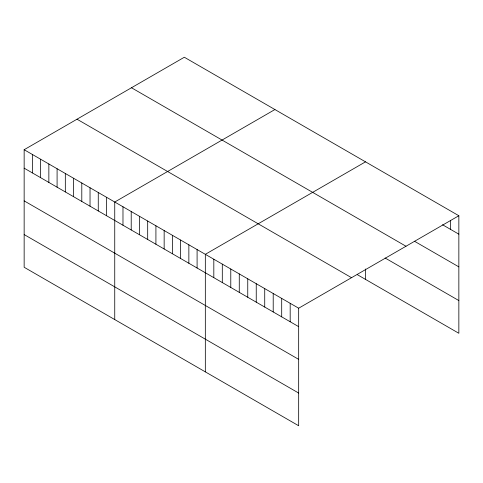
<?xml version="1.0" encoding="UTF-8"?>
<svg xmlns="http://www.w3.org/2000/svg" width="483" height="483" viewBox="0 0 483 483"><rect width="100%" height="100%" fill="white"/><g stroke="black" fill="none" stroke-linecap="round" stroke-linejoin="round"><path stroke-width="0.72" d="M24.15 149.718L298.669 308.208L298.669 425.758L24.15 267.268L24.15 149.718L184.331 57.242L458.85 215.732L458.85 333.282L357.281 274.64M274.924 109.538L114.743 202.021L114.743 319.571M365.516 161.841L205.329 254.324L205.329 371.874M298.669 308.208L458.85 215.732M442.531 224.752L458.85 234.17M414.468 241.252L458.85 266.876M131.473 87.755L405.992 246.245M385.096 257.994L458.85 300.571M77.008 119.198L351.527 277.689M24.15 168.162L298.669 326.653M24.15 200.868L298.669 359.358M24.15 234.563L298.669 393.053M450.367 220.417L450.367 229.274M365.516 268.989L365.516 279.391M290.18 303.312L290.18 321.75M281.698 298.416L281.698 316.854M273.209 293.513L273.209 311.958M264.726 288.617L264.726 307.055M256.244 283.714L256.244 302.159M247.755 278.818L247.755 297.256M239.272 273.921L239.272 292.36M230.783 269.019L230.783 287.463M222.301 264.123L222.301 282.561M213.818 259.22L213.818 277.665M197.094 249.566L197.094 268.011M188.859 244.815L188.859 263.253M180.624 240.057L180.624 258.502M172.389 235.306L172.389 253.744M164.154 230.548L164.154 248.993M155.918 225.796L155.918 244.235M147.683 221.039L147.683 239.483M139.448 216.287L139.448 234.726M131.213 211.53L131.213 229.974M122.978 206.778L122.978 225.217M106.508 197.269L106.508 215.708M98.266 192.512L98.266 210.956M90.031 187.76L90.031 206.199M81.796 183.003L81.796 201.447M73.561 178.251L73.561 196.69M65.326 173.494L65.326 191.932M57.091 168.736L57.091 187.181M48.855 163.985L48.855 182.423M40.62 159.227L40.62 177.672M32.385 154.475L32.385 172.914"/></g></svg>
